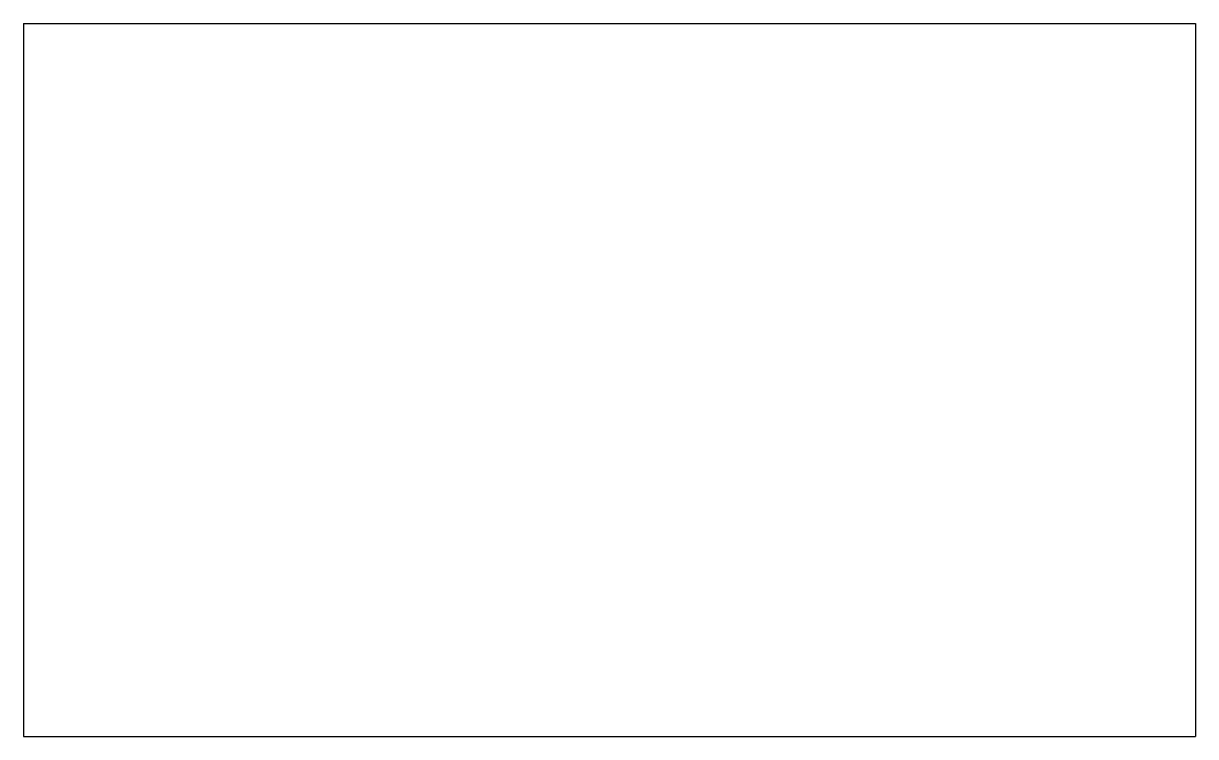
# Model space of a CAD drawing. Extents: x 0 to 23, y -30 to -16.
import ezdxf

# ---------------------------------------------------------------- set-up
doc = ezdxf.new("R2010")
doc.units = 0
doc.header["$MEASUREMENT"] = 0
doc.layers.add('MODELSKETCH_VISIBLE', color=7, linetype='CONTINUOUS')

msp = doc.modelspace()

# ---------------------------------------------------------------- linework, layer by layer
at = {"layer": 'MODELSKETCH_VISIBLE'}
for p, q in [((0, -16), (23, -16)), ((0, -16), (0, -30)), ((23, -16), (23, -30)), ((0, -30), (23, -30))]:
    msp.add_line(p, q, dxfattribs=at)

doc.saveas('drawing.dxf')
